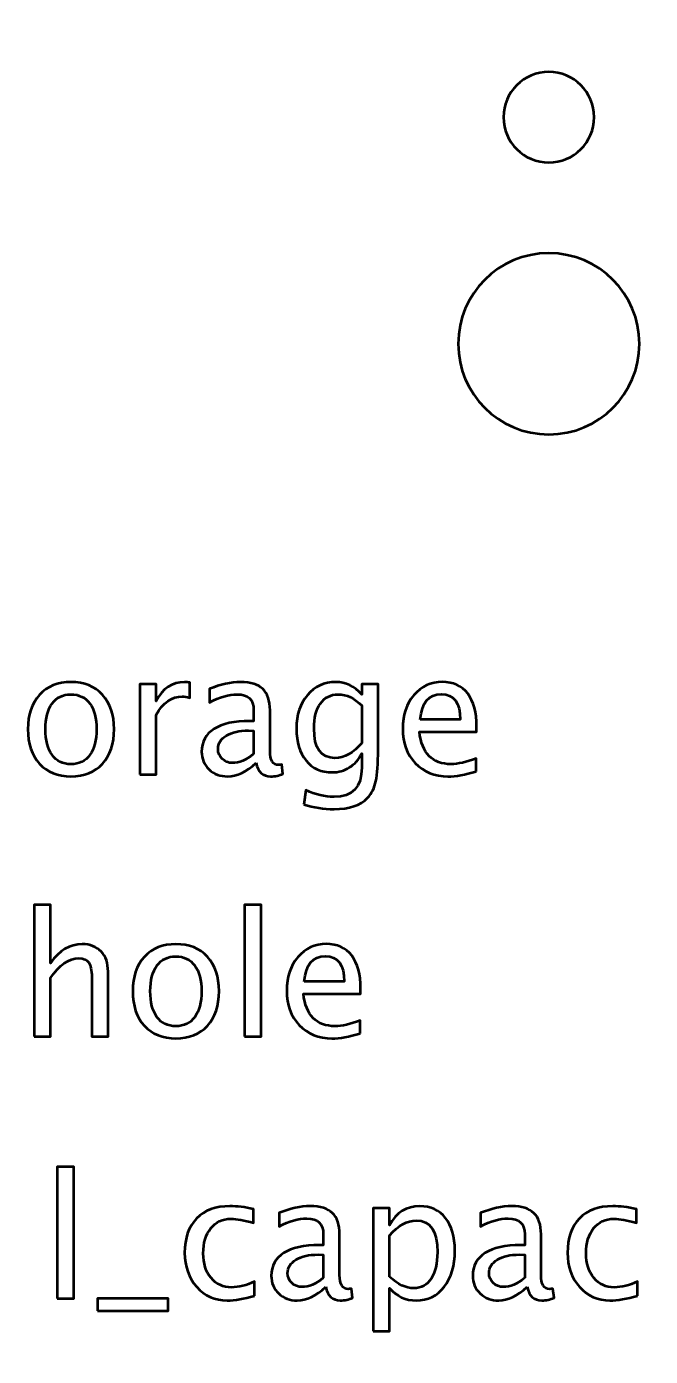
# Model space of a CAD drawing. Header units: centimetres. Extents: x -23 to 23, y -25.2 to 25.2.
# Drawn here: x 3.521 to 5.586, y -21.352 to -16.95 of the extents above; entities that cross this region are included whole.
import ezdxf

# ---------------------------------------------------------------- set-up
doc = ezdxf.new("R2010")
doc.units = ezdxf.units.CM
doc.header["$MEASUREMENT"] = 0
doc.layers.add('Layer 1', color=7, linetype='Continuous')

msp = doc.modelspace()

# ---------------------------------------------------------------- linework, layer by layer
at = {"layer": 'Layer 1', "lineweight": 53}
for points, knots in [([(-23, -24.75), (-23, -24.75), (-23, 24.75), (-23, 24.75), (-23, 24.75), (-23, 25.02614), (-22.77614, 25.25), (-22.5, 25.25), (-22.5, 25.25), (-22.5, 25.25), (22.5, 25.25), (22.5, 25.25), (22.5, 25.25), (22.77614, 25.25), (23, 25.02614), (23, 24.75), (23, 24.75), (23, 24.75), (23, -24.75), (23, -24.75), (23, -24.75), (23, -25.02614), (22.77614, -25.25), (22.5, -25.25), (22.5, -25.25), (22.5, -25.25), (-22.5, -25.25), (-22.5, -25.25), (-22.5, -25.25), (-22.77614, -25.25), (-23, -25.02614), (-23, -24.75)], [0, 0, 0, 0, 0.1111111, 0.1111111, 0.1111111, 0.1111111, 0.2222222, 0.2222222, 0.2222222, 0.2222222, 0.3333333, 0.3333333, 0.3333333, 0.3333333, 0.4444444, 0.4444444, 0.4444444, 0.4444444, 0.5555556, 0.5555556, 0.5555556, 0.5555556, 0.6666667, 0.6666667, 0.6666667, 0.6666667, 0.7777778, 0.7777778, 0.7777778, 0.7777778, 1, 1, 1, 1]), ([(5.4, -17.25), (5.4, -17.33284), (5.33284, -17.4), (5.25, -17.4), (5.25, -17.4), (5.16716, -17.4), (5.1, -17.33284), (5.1, -17.25), (5.1, -17.25), (5.1, -17.16716), (5.16716, -17.1), (5.25, -17.1), (5.25, -17.1), (5.33284, -17.1), (5.4, -17.16716), (5.4, -17.25)], [0, 0, 0, 0, 0.2, 0.2, 0.2, 0.2, 0.4, 0.4, 0.4, 0.4, 0.6, 0.6, 0.6, 0.6, 1, 1, 1, 1]), ([(5.55, -18), (5.55, -18.16569), (5.41569, -18.3), (5.25, -18.3), (5.25, -18.3), (5.08431, -18.3), (4.95, -18.16569), (4.95, -18), (4.95, -18), (4.95, -17.83431), (5.08431, -17.7), (5.25, -17.7), (5.25, -17.7), (5.41569, -17.7), (5.55, -17.83431), (5.55, -18)], [0, 0, 0, 0, 0.2, 0.2, 0.2, 0.2, 0.4, 0.4, 0.4, 0.4, 0.6, 0.6, 0.6, 0.6, 1, 1, 1, 1])]:
    msp.add_open_spline(points, degree=3, knots=knots, dxfattribs=at)
at = {"layer": 'Layer 1', "color": 4, "lineweight": 53}
msp.add_open_spline([(-22.45, -24.2), (-22.45, -24.2), (-22.45, 24.2), (-22.45, 24.2), (-22.45, 24.2), (-22.45, 24.47614), (-22.22614, 24.7), (-21.95, 24.7), (-21.95, 24.7), (-21.95, 24.7), (21.95, 24.7), (21.95, 24.7), (21.95, 24.7), (22.22614, 24.7), (22.45, 24.47614), (22.45, 24.2), (22.45, 24.2), (22.45, 24.2), (22.45, -24.2), (22.45, -24.2), (22.45, -24.2), (22.45, -24.47614), (22.22614, -24.7), (21.95, -24.7), (21.95, -24.7), (21.95, -24.7), (-21.95, -24.7), (-21.95, -24.7), (-21.95, -24.7), (-22.22614, -24.7), (-22.45, -24.47614), (-22.45, -24.2)], degree=3, knots=[0, 0, 0, 0, 0.1111111, 0.1111111, 0.1111111, 0.1111111, 0.2222222, 0.2222222, 0.2222222, 0.2222222, 0.3333333, 0.3333333, 0.3333333, 0.3333333, 0.4444444, 0.4444444, 0.4444444, 0.4444444, 0.5555556, 0.5555556, 0.5555556, 0.5555556, 0.6666667, 0.6666667, 0.6666667, 0.6666667, 0.7777778, 0.7777778, 0.7777778, 0.7777778, 1, 1, 1, 1], dxfattribs=at)
at = {"layer": 'Layer 1', "color": 5, "lineweight": 53}
for points, knots in [([(3.66786, -19.43209), (3.62393, -19.43209), (3.58912, -19.41808), (3.56354, -19.39004), (3.56354, -19.39004), (3.53785, -19.36201), (3.52506, -19.32391), (3.52506, -19.27584), (3.52506, -19.27584), (3.52506, -19.22786), (3.53785, -19.18985), (3.56354, -19.16191), (3.56354, -19.16191), (3.58912, -19.13397), (3.62393, -19.11996), (3.66786, -19.11996), (3.66786, -19.11996), (3.7118, -19.11996), (3.7466, -19.13397), (3.77219, -19.16191), (3.77219, -19.16191), (3.79787, -19.18985), (3.81067, -19.22786), (3.81067, -19.27584), (3.81067, -19.27584), (3.81067, -19.32391), (3.79787, -19.36201), (3.77219, -19.39004), (3.77219, -19.39004), (3.7466, -19.41808), (3.7118, -19.43209), (3.66786, -19.43209)], [0, 0, 0, 0, 0.1111111, 0.1111111, 0.1111111, 0.1111111, 0.2222222, 0.2222222, 0.2222222, 0.2222222, 0.3333333, 0.3333333, 0.3333333, 0.3333333, 0.4444444, 0.4444444, 0.4444444, 0.4444444, 0.5555556, 0.5555556, 0.5555556, 0.5555556, 0.6666667, 0.6666667, 0.6666667, 0.6666667, 0.7777778, 0.7777778, 0.7777778, 0.7777778, 1, 1, 1, 1]), ([(3.89552, -19.42532), (3.89552, -19.42532), (3.89552, -19.12617), (3.89552, -19.12617), (3.89552, -19.12617), (3.89552, -19.12617), (3.9497, -19.12617), (3.9497, -19.12617), (3.9497, -19.12617), (3.9497, -19.12617), (3.9497, -19.1827), (3.9497, -19.1827), (3.9497, -19.1827), (3.97125, -19.14084), (4.00248, -19.11996), (4.04349, -19.11996), (4.04349, -19.11996), (4.04904, -19.11996), (4.05488, -19.12043), (4.0609, -19.12137), (4.0609, -19.12137), (4.0609, -19.12137), (4.0609, -19.17207), (4.0609, -19.17207), (4.0609, -19.17207), (4.05149, -19.16897), (4.04321, -19.16737), (4.03606, -19.16737), (4.03606, -19.16737), (4.00163, -19.16737), (3.97284, -19.18769), (3.9497, -19.22842), (3.9497, -19.22842), (3.9497, -19.22842), (3.9497, -19.42532), (3.9497, -19.42532), (3.9497, -19.42532), (3.9497, -19.42532), (3.89552, -19.42532), (3.89552, -19.42532)], [0, 0, 0, 0, 0.0909091, 0.0909091, 0.0909091, 0.0909091, 0.1818182, 0.1818182, 0.1818182, 0.1818182, 0.2727273, 0.2727273, 0.2727273, 0.2727273, 0.3636364, 0.3636364, 0.3636364, 0.3636364, 0.4545455, 0.4545455, 0.4545455, 0.4545455, 0.5454545, 0.5454545, 0.5454545, 0.5454545, 0.6363636, 0.6363636, 0.6363636, 0.6363636, 0.7272727, 0.7272727, 0.7272727, 0.7272727, 0.8181818, 0.8181818, 0.8181818, 0.8181818, 1, 1, 1, 1]), ([(4.28065, -19.38722), (4.2481, -19.41714), (4.21678, -19.43209), (4.18667, -19.43209), (4.18667, -19.43209), (4.16193, -19.43209), (4.14133, -19.42438), (4.12506, -19.40886), (4.12506, -19.40886), (4.10869, -19.39334), (4.1005, -19.37377), (4.1005, -19.35016), (4.1005, -19.35016), (4.1005, -19.31751), (4.11424, -19.29239), (4.14171, -19.2749), (4.14171, -19.2749), (4.16918, -19.2574), (4.20859, -19.24865), (4.25996, -19.24865), (4.25996, -19.24865), (4.25996, -19.24865), (4.27266, -19.24865), (4.27266, -19.24865), (4.27266, -19.24865), (4.27266, -19.24865), (4.27266, -19.21262), (4.27266, -19.21262), (4.27266, -19.21262), (4.27266, -19.17791), (4.25459, -19.1606), (4.21838, -19.1606), (4.21838, -19.1606), (4.19034, -19.1606), (4.15967, -19.16944), (4.12647, -19.18713), (4.12647, -19.18713), (4.12647, -19.18713), (4.12647, -19.14254), (4.12647, -19.14254), (4.12647, -19.14254), (4.16297, -19.12748), (4.1974, -19.11996), (4.22966, -19.11996), (4.22966, -19.11996), (4.26287, -19.11996), (4.28743, -19.12748), (4.30314, -19.14263), (4.30314, -19.14263), (4.31894, -19.15778), (4.32684, -19.18111), (4.32684, -19.21262), (4.32684, -19.21262), (4.32684, -19.21262), (4.32684, -19.3478), (4.32684, -19.3478), (4.32684, -19.3478), (4.32684, -19.37875), (4.33634, -19.39428), (4.35544, -19.39428), (4.35544, -19.39428), (4.35779, -19.39428), (4.36127, -19.3939), (4.36588, -19.39315), (4.36588, -19.39315), (4.36588, -19.39315), (4.36974, -19.42325), (4.36974, -19.42325), (4.36974, -19.42325), (4.35742, -19.42918), (4.34387, -19.43209), (4.32901, -19.43209), (4.32901, -19.43209), (4.3037, -19.43209), (4.28761, -19.41714), (4.28065, -19.38722)], [0, 0, 0, 0, 0.05, 0.05, 0.05, 0.05, 0.1, 0.1, 0.1, 0.1, 0.15, 0.15, 0.15, 0.15, 0.2, 0.2, 0.2, 0.2, 0.25, 0.25, 0.25, 0.25, 0.3, 0.3, 0.3, 0.3, 0.35, 0.35, 0.35, 0.35, 0.4, 0.4, 0.4, 0.4, 0.45, 0.45, 0.45, 0.45, 0.5, 0.5, 0.5, 0.5, 0.55, 0.55, 0.55, 0.55, 0.6, 0.6, 0.6, 0.6, 0.65, 0.65, 0.65, 0.65, 0.7, 0.7, 0.7, 0.7, 0.75, 0.75, 0.75, 0.75, 0.8, 0.8, 0.8, 0.8, 0.85, 0.85, 0.85, 0.85, 0.9, 0.9, 0.9, 0.9, 1, 1, 1, 1]), ([(4.43926, -19.52466), (4.43926, -19.52466), (4.44565, -19.47781), (4.44565, -19.47781), (4.44565, -19.47781), (4.47707, -19.49249), (4.50821, -19.49983), (4.53897, -19.49983), (4.53897, -19.49983), (4.60003, -19.49983), (4.6306, -19.46746), (4.6306, -19.40284), (4.6306, -19.40284), (4.6306, -19.40284), (4.6306, -19.3558), (4.6306, -19.3558), (4.6306, -19.3558), (4.62119, -19.37565), (4.60783, -19.39098), (4.59043, -19.40199), (4.59043, -19.40199), (4.57303, -19.413), (4.55365, -19.41855), (4.53229, -19.41855), (4.53229, -19.41855), (4.49608, -19.41855), (4.46738, -19.40556), (4.44622, -19.3796), (4.44622, -19.3796), (4.42505, -19.35364), (4.41442, -19.31845), (4.41442, -19.27405), (4.41442, -19.27405), (4.41442, -19.22861), (4.42646, -19.19155), (4.45054, -19.16286), (4.45054, -19.16286), (4.47472, -19.13426), (4.50586, -19.11996), (4.54415, -19.11996), (4.54415, -19.11996), (4.57764, -19.11996), (4.60652, -19.1335), (4.6306, -19.16069), (4.6306, -19.16069), (4.6306, -19.16069), (4.6306, -19.12617), (4.6306, -19.12617), (4.6306, -19.12617), (4.6306, -19.12617), (4.68479, -19.12617), (4.68479, -19.12617), (4.68479, -19.12617), (4.68479, -19.12617), (4.68479, -19.34366), (4.68479, -19.34366), (4.68479, -19.34366), (4.68479, -19.39042), (4.68234, -19.42504), (4.67745, -19.44752), (4.67745, -19.44752), (4.67265, -19.47), (4.66343, -19.48844), (4.65007, -19.50274), (4.65007, -19.50274), (4.62637, -19.52786), (4.5893, -19.54047), (4.53897, -19.54047), (4.53897, -19.54047), (4.50445, -19.54047), (4.47124, -19.5352), (4.43926, -19.52466)], [0, 0, 0, 0, 0.0526316, 0.0526316, 0.0526316, 0.0526316, 0.1052632, 0.1052632, 0.1052632, 0.1052632, 0.1578947, 0.1578947, 0.1578947, 0.1578947, 0.2105263, 0.2105263, 0.2105263, 0.2105263, 0.2631579, 0.2631579, 0.2631579, 0.2631579, 0.3157895, 0.3157895, 0.3157895, 0.3157895, 0.3684211, 0.3684211, 0.3684211, 0.3684211, 0.4210526, 0.4210526, 0.4210526, 0.4210526, 0.4736842, 0.4736842, 0.4736842, 0.4736842, 0.5263158, 0.5263158, 0.5263158, 0.5263158, 0.5789474, 0.5789474, 0.5789474, 0.5789474, 0.6315789, 0.6315789, 0.6315789, 0.6315789, 0.6842105, 0.6842105, 0.6842105, 0.6842105, 0.7368421, 0.7368421, 0.7368421, 0.7368421, 0.7894737, 0.7894737, 0.7894737, 0.7894737, 0.8421053, 0.8421053, 0.8421053, 0.8421053, 0.8947368, 0.8947368, 0.8947368, 0.8947368, 1, 1, 1, 1]), ([(5.00962, -19.41572), (4.97322, -19.42664), (4.94208, -19.43209), (4.91611, -19.43209), (4.91611, -19.43209), (4.87181, -19.43209), (4.83578, -19.41742), (4.80802, -19.38816), (4.80802, -19.38816), (4.78027, -19.3589), (4.76635, -19.32099), (4.76635, -19.27433), (4.76635, -19.27433), (4.76635, -19.22908), (4.77858, -19.19192), (4.80313, -19.16286), (4.80313, -19.16286), (4.82769, -19.13388), (4.85911, -19.11939), (4.89739, -19.11939), (4.89739, -19.11939), (4.93361, -19.11939), (4.96165, -19.13228), (4.9814, -19.15806), (4.9814, -19.15806), (5.00116, -19.18383), (5.01103, -19.22033), (5.01103, -19.26765), (5.01103, -19.26765), (5.01103, -19.26765), (5.01075, -19.28421), (5.01075, -19.28421), (5.01075, -19.28421), (5.01075, -19.28421), (4.82166, -19.28421), (4.82166, -19.28421), (4.82166, -19.28421), (4.82957, -19.35571), (4.86447, -19.39145), (4.92627, -19.39145), (4.92627, -19.39145), (4.94895, -19.39145), (4.9767, -19.38506), (5.00962, -19.37226), (5.00962, -19.37226), (5.00962, -19.37226), (5.00962, -19.41572), (5.00962, -19.41572)], [0, 0, 0, 0, 0.0769231, 0.0769231, 0.0769231, 0.0769231, 0.1538462, 0.1538462, 0.1538462, 0.1538462, 0.2307692, 0.2307692, 0.2307692, 0.2307692, 0.3076923, 0.3076923, 0.3076923, 0.3076923, 0.3846154, 0.3846154, 0.3846154, 0.3846154, 0.4615385, 0.4615385, 0.4615385, 0.4615385, 0.5384615, 0.5384615, 0.5384615, 0.5384615, 0.6153846, 0.6153846, 0.6153846, 0.6153846, 0.6923077, 0.6923077, 0.6923077, 0.6923077, 0.7692308, 0.7692308, 0.7692308, 0.7692308, 0.8461538, 0.8461538, 0.8461538, 0.8461538, 1, 1, 1, 1]), ([(3.66777, -19.39145), (3.69458, -19.39145), (3.71546, -19.38139), (3.73033, -19.36116), (3.73033, -19.36116), (3.7451, -19.34103), (3.75253, -19.31253), (3.75253, -19.27584), (3.75253, -19.27584), (3.75253, -19.23924), (3.7451, -19.21083), (3.73033, -19.1907), (3.73033, -19.1907), (3.71546, -19.17066), (3.69458, -19.1606), (3.66777, -19.1606), (3.66777, -19.1606), (3.64086, -19.1606), (3.61998, -19.17066), (3.6053, -19.1907), (3.6053, -19.1907), (3.59053, -19.21083), (3.5832, -19.23924), (3.5832, -19.27584), (3.5832, -19.27584), (3.5832, -19.31253), (3.59053, -19.34103), (3.6053, -19.36116), (3.6053, -19.36116), (3.61998, -19.38139), (3.64086, -19.39145), (3.66777, -19.39145)], [0, 0, 0, 0, 0.1111111, 0.1111111, 0.1111111, 0.1111111, 0.2222222, 0.2222222, 0.2222222, 0.2222222, 0.3333333, 0.3333333, 0.3333333, 0.3333333, 0.4444444, 0.4444444, 0.4444444, 0.4444444, 0.5555556, 0.5555556, 0.5555556, 0.5555556, 0.6666667, 0.6666667, 0.6666667, 0.6666667, 0.7777778, 0.7777778, 0.7777778, 0.7777778, 1, 1, 1, 1]), ([(4.6306, -19.32184), (4.6306, -19.32184), (4.6306, -19.19776), (4.6306, -19.19776), (4.6306, -19.19776), (4.60671, -19.17302), (4.58065, -19.1606), (4.55252, -19.1606), (4.55252, -19.1606), (4.5275, -19.1606), (4.50793, -19.17057), (4.49382, -19.19061), (4.49382, -19.19061), (4.47961, -19.21055), (4.47256, -19.2383), (4.47256, -19.27367), (4.47256, -19.27367), (4.47256, -19.33868), (4.49561, -19.37113), (4.5418, -19.37113), (4.5418, -19.37113), (4.57322, -19.37113), (4.60285, -19.35467), (4.6306, -19.32184)], [0, 0, 0, 0, 0.1428571, 0.1428571, 0.1428571, 0.1428571, 0.2857143, 0.2857143, 0.2857143, 0.2857143, 0.4285714, 0.4285714, 0.4285714, 0.4285714, 0.5714286, 0.5714286, 0.5714286, 0.5714286, 0.7142857, 0.7142857, 0.7142857, 0.7142857, 1, 1, 1, 1]), ([(4.82449, -19.24357), (4.82449, -19.24357), (4.95657, -19.24357), (4.95657, -19.24357), (4.95657, -19.24357), (4.95657, -19.18788), (4.93578, -19.16003), (4.89429, -19.16003), (4.89429, -19.16003), (4.85252, -19.16003), (4.82928, -19.18788), (4.82449, -19.24357)], [0, 0, 0, 0, 0.25, 0.25, 0.25, 0.25, 0.5, 0.5, 0.5, 0.5, 1, 1, 1, 1]), ([(4.27266, -19.35768), (4.27266, -19.35768), (4.27266, -19.28082), (4.27266, -19.28082), (4.27266, -19.28082), (4.27266, -19.28082), (4.25525, -19.28026), (4.25525, -19.28026), (4.25525, -19.28026), (4.22515, -19.28026), (4.20088, -19.28581), (4.18235, -19.29691), (4.18235, -19.29691), (4.16391, -19.3081), (4.15469, -19.32287), (4.15469, -19.34131), (4.15469, -19.34131), (4.15469, -19.3542), (4.1593, -19.36511), (4.16842, -19.37405), (4.16842, -19.37405), (4.17764, -19.38299), (4.18884, -19.3875), (4.2021, -19.3875), (4.2021, -19.3875), (4.22468, -19.3875), (4.2482, -19.37753), (4.27266, -19.35768)], [0, 0, 0, 0, 0.125, 0.125, 0.125, 0.125, 0.25, 0.25, 0.25, 0.25, 0.375, 0.375, 0.375, 0.375, 0.5, 0.5, 0.5, 0.5, 0.625, 0.625, 0.625, 0.625, 0.75, 0.75, 0.75, 0.75, 1, 1, 1, 1]), ([(3.54576, -20.29267), (3.54576, -20.29267), (3.54576, -19.85749), (3.54576, -19.85749), (3.54576, -19.85749), (3.54576, -19.85749), (3.59994, -19.85749), (3.59994, -19.85749), (3.59994, -19.85749), (3.59994, -19.85749), (3.59994, -20.05005), (3.59994, -20.05005), (3.59994, -20.05005), (3.62863, -20.00819), (3.66382, -19.98731), (3.7054, -19.98731), (3.7054, -19.98731), (3.73155, -19.98731), (3.75234, -19.99549), (3.76768, -20.01196), (3.76768, -20.01196), (3.78301, -20.02832), (3.79072, -20.05043), (3.79072, -20.07809), (3.79072, -20.07809), (3.79072, -20.07809), (3.79072, -20.29267), (3.79072, -20.29267), (3.79072, -20.29267), (3.79072, -20.29267), (3.73654, -20.29267), (3.73654, -20.29267), (3.73654, -20.29267), (3.73654, -20.29267), (3.73654, -20.09577), (3.73654, -20.09577), (3.73654, -20.09577), (3.73654, -20.07357), (3.73324, -20.05777), (3.72675, -20.04836), (3.72675, -20.04836), (3.72017, -20.03886), (3.70935, -20.03416), (3.6942, -20.03416), (3.6942, -20.03416), (3.6609, -20.03416), (3.62948, -20.05589), (3.59994, -20.09935), (3.59994, -20.09935), (3.59994, -20.09935), (3.59994, -20.29267), (3.59994, -20.29267), (3.59994, -20.29267), (3.59994, -20.29267), (3.54576, -20.29267), (3.54576, -20.29267)], [0, 0, 0, 0, 0.0666667, 0.0666667, 0.0666667, 0.0666667, 0.1333333, 0.1333333, 0.1333333, 0.1333333, 0.2, 0.2, 0.2, 0.2, 0.2666667, 0.2666667, 0.2666667, 0.2666667, 0.3333333, 0.3333333, 0.3333333, 0.3333333, 0.4, 0.4, 0.4, 0.4, 0.4666667, 0.4666667, 0.4666667, 0.4666667, 0.5333333, 0.5333333, 0.5333333, 0.5333333, 0.6, 0.6, 0.6, 0.6, 0.6666667, 0.6666667, 0.6666667, 0.6666667, 0.7333333, 0.7333333, 0.7333333, 0.7333333, 0.8, 0.8, 0.8, 0.8, 0.8666667, 0.8666667, 0.8666667, 0.8666667, 1, 1, 1, 1]), ([(4.24284, -20.29267), (4.24284, -20.29267), (4.24284, -19.85749), (4.24284, -19.85749), (4.24284, -19.85749), (4.24284, -19.85749), (4.29702, -19.85749), (4.29702, -19.85749), (4.29702, -19.85749), (4.29702, -19.85749), (4.29702, -20.29267), (4.29702, -20.29267), (4.29702, -20.29267), (4.29702, -20.29267), (4.24284, -20.29267), (4.24284, -20.29267)], [0, 0, 0, 0, 0.2, 0.2, 0.2, 0.2, 0.4, 0.4, 0.4, 0.4, 0.6, 0.6, 0.6, 0.6, 1, 1, 1, 1]), ([(4.01518, -20.29944), (3.97125, -20.29944), (3.93644, -20.28543), (3.91086, -20.25739), (3.91086, -20.25739), (3.88517, -20.22936), (3.87238, -20.19126), (3.87238, -20.14319), (3.87238, -20.14319), (3.87238, -20.09521), (3.88517, -20.0572), (3.91086, -20.02926), (3.91086, -20.02926), (3.93644, -20.00132), (3.97125, -19.98731), (4.01518, -19.98731), (4.01518, -19.98731), (4.05912, -19.98731), (4.09392, -20.00132), (4.11951, -20.02926), (4.11951, -20.02926), (4.14519, -20.0572), (4.15799, -20.09521), (4.15799, -20.14319), (4.15799, -20.14319), (4.15799, -20.19126), (4.14519, -20.22936), (4.11951, -20.25739), (4.11951, -20.25739), (4.09392, -20.28543), (4.05912, -20.29944), (4.01518, -20.29944)], [0, 0, 0, 0, 0.1111111, 0.1111111, 0.1111111, 0.1111111, 0.2222222, 0.2222222, 0.2222222, 0.2222222, 0.3333333, 0.3333333, 0.3333333, 0.3333333, 0.4444444, 0.4444444, 0.4444444, 0.4444444, 0.5555556, 0.5555556, 0.5555556, 0.5555556, 0.6666667, 0.6666667, 0.6666667, 0.6666667, 0.7777778, 0.7777778, 0.7777778, 0.7777778, 1, 1, 1, 1]), ([(4.01509, -20.2588), (4.0419, -20.2588), (4.06278, -20.24874), (4.07765, -20.22851), (4.07765, -20.22851), (4.09242, -20.20838), (4.09985, -20.17988), (4.09985, -20.14319), (4.09985, -20.14319), (4.09985, -20.10659), (4.09242, -20.07818), (4.07765, -20.05805), (4.07765, -20.05805), (4.06278, -20.03801), (4.0419, -20.02795), (4.01509, -20.02795), (4.01509, -20.02795), (3.98818, -20.02795), (3.9673, -20.03801), (3.95262, -20.05805), (3.95262, -20.05805), (3.93785, -20.07818), (3.93052, -20.10659), (3.93052, -20.14319), (3.93052, -20.14319), (3.93052, -20.17988), (3.93785, -20.20838), (3.95262, -20.22851), (3.95262, -20.22851), (3.9673, -20.24874), (3.98818, -20.2588), (4.01509, -20.2588)], [0, 0, 0, 0, 0.1111111, 0.1111111, 0.1111111, 0.1111111, 0.2222222, 0.2222222, 0.2222222, 0.2222222, 0.3333333, 0.3333333, 0.3333333, 0.3333333, 0.4444444, 0.4444444, 0.4444444, 0.4444444, 0.5555556, 0.5555556, 0.5555556, 0.5555556, 0.6666667, 0.6666667, 0.6666667, 0.6666667, 0.7777778, 0.7777778, 0.7777778, 0.7777778, 1, 1, 1, 1]), ([(4.62552, -20.28307), (4.58912, -20.29399), (4.55798, -20.29944), (4.53201, -20.29944), (4.53201, -20.29944), (4.48771, -20.29944), (4.45168, -20.28477), (4.42392, -20.25551), (4.42392, -20.25551), (4.39617, -20.22625), (4.38225, -20.18834), (4.38225, -20.14168), (4.38225, -20.14168), (4.38225, -20.09643), (4.39448, -20.05927), (4.41903, -20.03021), (4.41903, -20.03021), (4.44359, -20.00123), (4.47501, -19.98674), (4.51329, -19.98674), (4.51329, -19.98674), (4.54951, -19.98674), (4.57755, -19.99963), (4.5973, -20.02541), (4.5973, -20.02541), (4.61706, -20.05118), (4.62693, -20.08768), (4.62693, -20.135), (4.62693, -20.135), (4.62693, -20.135), (4.62665, -20.15156), (4.62665, -20.15156), (4.62665, -20.15156), (4.62665, -20.15156), (4.43756, -20.15156), (4.43756, -20.15156), (4.43756, -20.15156), (4.44547, -20.22306), (4.48037, -20.2588), (4.54217, -20.2588), (4.54217, -20.2588), (4.56485, -20.2588), (4.5926, -20.25241), (4.62552, -20.23961), (4.62552, -20.23961), (4.62552, -20.23961), (4.62552, -20.28307), (4.62552, -20.28307)], [0, 0, 0, 0, 0.0769231, 0.0769231, 0.0769231, 0.0769231, 0.1538462, 0.1538462, 0.1538462, 0.1538462, 0.2307692, 0.2307692, 0.2307692, 0.2307692, 0.3076923, 0.3076923, 0.3076923, 0.3076923, 0.3846154, 0.3846154, 0.3846154, 0.3846154, 0.4615385, 0.4615385, 0.4615385, 0.4615385, 0.5384615, 0.5384615, 0.5384615, 0.5384615, 0.6153846, 0.6153846, 0.6153846, 0.6153846, 0.6923077, 0.6923077, 0.6923077, 0.6923077, 0.7692308, 0.7692308, 0.7692308, 0.7692308, 0.8461538, 0.8461538, 0.8461538, 0.8461538, 1, 1, 1, 1]), ([(4.44039, -20.11092), (4.44039, -20.11092), (4.57247, -20.11092), (4.57247, -20.11092), (4.57247, -20.11092), (4.57247, -20.05523), (4.55168, -20.02738), (4.51019, -20.02738), (4.51019, -20.02738), (4.46842, -20.02738), (4.44518, -20.05523), (4.44039, -20.11092)], [0, 0, 0, 0, 0.25, 0.25, 0.25, 0.25, 0.5, 0.5, 0.5, 0.5, 1, 1, 1, 1]), ([(3.62261, -21.16002), (3.62261, -21.16002), (3.62261, -20.72484), (3.62261, -20.72484), (3.62261, -20.72484), (3.62261, -20.72484), (3.67679, -20.72484), (3.67679, -20.72484), (3.67679, -20.72484), (3.67679, -20.72484), (3.67679, -21.16002), (3.67679, -21.16002), (3.67679, -21.16002), (3.67679, -21.16002), (3.62261, -21.16002), (3.62261, -21.16002)], [0, 0, 0, 0, 0.2, 0.2, 0.2, 0.2, 0.4, 0.4, 0.4, 0.4, 0.6, 0.6, 0.6, 0.6, 1, 1, 1, 1]), ([(4.27566, -21.15099), (4.24057, -21.16153), (4.21028, -21.16679), (4.18479, -21.16679), (4.18479, -21.16679), (4.14433, -21.16679), (4.11084, -21.15184), (4.08422, -21.12201), (4.08422, -21.12201), (4.0576, -21.0921), (4.04424, -21.05438), (4.04424, -21.00894), (4.04424, -21.00894), (4.04424, -20.9604), (4.05741, -20.92248), (4.08375, -20.89539), (4.08375, -20.89539), (4.11009, -20.8682), (4.14687, -20.85466), (4.1941, -20.85466), (4.1941, -20.85466), (4.21733, -20.85466), (4.24349, -20.85786), (4.27227, -20.86425), (4.27227, -20.86425), (4.27227, -20.86425), (4.27227, -20.90997), (4.27227, -20.90997), (4.27227, -20.90997), (4.2417, -20.90094), (4.21677, -20.89643), (4.19758, -20.89643), (4.19758, -20.89643), (4.16973, -20.89643), (4.14744, -20.90687), (4.13079, -20.92766), (4.13079, -20.92766), (4.11414, -20.94845), (4.10576, -20.9762), (4.10576, -21.01082), (4.10576, -21.01082), (4.10576, -21.0444), (4.11442, -21.0715), (4.13163, -21.09229), (4.13163, -21.09229), (4.14885, -21.11298), (4.17133, -21.12333), (4.19927, -21.12333), (4.19927, -21.12333), (4.22401, -21.12333), (4.24941, -21.11693), (4.27566, -21.10414), (4.27566, -21.10414), (4.27566, -21.10414), (4.27566, -21.15099), (4.27566, -21.15099)], [0, 0, 0, 0, 0.0666667, 0.0666667, 0.0666667, 0.0666667, 0.1333333, 0.1333333, 0.1333333, 0.1333333, 0.2, 0.2, 0.2, 0.2, 0.2666667, 0.2666667, 0.2666667, 0.2666667, 0.3333333, 0.3333333, 0.3333333, 0.3333333, 0.4, 0.4, 0.4, 0.4, 0.4666667, 0.4666667, 0.4666667, 0.4666667, 0.5333333, 0.5333333, 0.5333333, 0.5333333, 0.6, 0.6, 0.6, 0.6, 0.6666667, 0.6666667, 0.6666667, 0.6666667, 0.7333333, 0.7333333, 0.7333333, 0.7333333, 0.8, 0.8, 0.8, 0.8, 0.8666667, 0.8666667, 0.8666667, 0.8666667, 1, 1, 1, 1]), ([(4.51122, -21.12192), (4.47867, -21.15184), (4.44735, -21.16679), (4.41724, -21.16679), (4.41724, -21.16679), (4.3925, -21.16679), (4.3719, -21.15908), (4.35563, -21.14356), (4.35563, -21.14356), (4.33926, -21.12804), (4.33107, -21.10847), (4.33107, -21.08486), (4.33107, -21.08486), (4.33107, -21.05221), (4.34481, -21.02709), (4.37228, -21.0096), (4.37228, -21.0096), (4.39975, -20.9921), (4.43916, -20.98335), (4.49053, -20.98335), (4.49053, -20.98335), (4.49053, -20.98335), (4.50323, -20.98335), (4.50323, -20.98335), (4.50323, -20.98335), (4.50323, -20.98335), (4.50323, -20.94732), (4.50323, -20.94732), (4.50323, -20.94732), (4.50323, -20.91261), (4.48516, -20.8953), (4.44895, -20.8953), (4.44895, -20.8953), (4.42091, -20.8953), (4.39024, -20.90414), (4.35704, -20.92183), (4.35704, -20.92183), (4.35704, -20.92183), (4.35704, -20.87724), (4.35704, -20.87724), (4.35704, -20.87724), (4.39354, -20.86218), (4.42797, -20.85466), (4.46023, -20.85466), (4.46023, -20.85466), (4.49344, -20.85466), (4.518, -20.86218), (4.53371, -20.87733), (4.53371, -20.87733), (4.54951, -20.89248), (4.55741, -20.91581), (4.55741, -20.94732), (4.55741, -20.94732), (4.55741, -20.94732), (4.55741, -21.0825), (4.55741, -21.0825), (4.55741, -21.0825), (4.55741, -21.11345), (4.56691, -21.12898), (4.58601, -21.12898), (4.58601, -21.12898), (4.58836, -21.12898), (4.59184, -21.1286), (4.59645, -21.12785), (4.59645, -21.12785), (4.59645, -21.12785), (4.60031, -21.15795), (4.60031, -21.15795), (4.60031, -21.15795), (4.58799, -21.16388), (4.57444, -21.16679), (4.55958, -21.16679), (4.55958, -21.16679), (4.53427, -21.16679), (4.51818, -21.15184), (4.51122, -21.12192)], [0, 0, 0, 0, 0.05, 0.05, 0.05, 0.05, 0.1, 0.1, 0.1, 0.1, 0.15, 0.15, 0.15, 0.15, 0.2, 0.2, 0.2, 0.2, 0.25, 0.25, 0.25, 0.25, 0.3, 0.3, 0.3, 0.3, 0.35, 0.35, 0.35, 0.35, 0.4, 0.4, 0.4, 0.4, 0.45, 0.45, 0.45, 0.45, 0.5, 0.5, 0.5, 0.5, 0.55, 0.55, 0.55, 0.55, 0.6, 0.6, 0.6, 0.6, 0.65, 0.65, 0.65, 0.65, 0.7, 0.7, 0.7, 0.7, 0.75, 0.75, 0.75, 0.75, 0.8, 0.8, 0.8, 0.8, 0.85, 0.85, 0.85, 0.85, 0.9, 0.9, 0.9, 0.9, 1, 1, 1, 1]), ([(4.6687, -21.26896), (4.6687, -21.26896), (4.6687, -20.86087), (4.6687, -20.86087), (4.6687, -20.86087), (4.6687, -20.86087), (4.72288, -20.86087), (4.72288, -20.86087), (4.72288, -20.86087), (4.72288, -20.86087), (4.72288, -20.9174), (4.72288, -20.9174), (4.72288, -20.9174), (4.74508, -20.87554), (4.77848, -20.85466), (4.82298, -20.85466), (4.82298, -20.85466), (4.85901, -20.85466), (4.88732, -20.86773), (4.90802, -20.89398), (4.90802, -20.89398), (4.92871, -20.92023), (4.93906, -20.95607), (4.93906, -21.00151), (4.93906, -21.00151), (4.93906, -21.05099), (4.9273, -21.09097), (4.90388, -21.12126), (4.90388, -21.12126), (4.88046, -21.15165), (4.8496, -21.16679), (4.81141, -21.16679), (4.81141, -21.16679), (4.77594, -21.16679), (4.7464, -21.15325), (4.72288, -21.12606), (4.72288, -21.12606), (4.72288, -21.12606), (4.72288, -21.26896), (4.72288, -21.26896), (4.72288, -21.26896), (4.72288, -21.26896), (4.6687, -21.26896), (4.6687, -21.26896)], [0, 0, 0, 0, 0.0833333, 0.0833333, 0.0833333, 0.0833333, 0.1666667, 0.1666667, 0.1666667, 0.1666667, 0.25, 0.25, 0.25, 0.25, 0.3333333, 0.3333333, 0.3333333, 0.3333333, 0.4166667, 0.4166667, 0.4166667, 0.4166667, 0.5, 0.5, 0.5, 0.5, 0.5833333, 0.5833333, 0.5833333, 0.5833333, 0.6666667, 0.6666667, 0.6666667, 0.6666667, 0.75, 0.75, 0.75, 0.75, 0.8333333, 0.8333333, 0.8333333, 0.8333333, 1, 1, 1, 1]), ([(5.1781, -21.12192), (5.14555, -21.15184), (5.11423, -21.16679), (5.08412, -21.16679), (5.08412, -21.16679), (5.05938, -21.16679), (5.03878, -21.15908), (5.02251, -21.14356), (5.02251, -21.14356), (5.00614, -21.12804), (4.99795, -21.10847), (4.99795, -21.08486), (4.99795, -21.08486), (4.99795, -21.05221), (5.01169, -21.02709), (5.03916, -21.0096), (5.03916, -21.0096), (5.06663, -20.9921), (5.10604, -20.98335), (5.15741, -20.98335), (5.15741, -20.98335), (5.15741, -20.98335), (5.17011, -20.98335), (5.17011, -20.98335), (5.17011, -20.98335), (5.17011, -20.98335), (5.17011, -20.94732), (5.17011, -20.94732), (5.17011, -20.94732), (5.17011, -20.91261), (5.15204, -20.8953), (5.11583, -20.8953), (5.11583, -20.8953), (5.08779, -20.8953), (5.05712, -20.90414), (5.02392, -20.92183), (5.02392, -20.92183), (5.02392, -20.92183), (5.02392, -20.87724), (5.02392, -20.87724), (5.02392, -20.87724), (5.06042, -20.86218), (5.09485, -20.85466), (5.12711, -20.85466), (5.12711, -20.85466), (5.16032, -20.85466), (5.18488, -20.86218), (5.20059, -20.87733), (5.20059, -20.87733), (5.21639, -20.89248), (5.22429, -20.91581), (5.22429, -20.94732), (5.22429, -20.94732), (5.22429, -20.94732), (5.22429, -21.0825), (5.22429, -21.0825), (5.22429, -21.0825), (5.22429, -21.11345), (5.23379, -21.12898), (5.25289, -21.12898), (5.25289, -21.12898), (5.25524, -21.12898), (5.25872, -21.1286), (5.26333, -21.12785), (5.26333, -21.12785), (5.26333, -21.12785), (5.26719, -21.15795), (5.26719, -21.15795), (5.26719, -21.15795), (5.25487, -21.16388), (5.24132, -21.16679), (5.22646, -21.16679), (5.22646, -21.16679), (5.20115, -21.16679), (5.18506, -21.15184), (5.1781, -21.12192)], [0, 0, 0, 0, 0.05, 0.05, 0.05, 0.05, 0.1, 0.1, 0.1, 0.1, 0.15, 0.15, 0.15, 0.15, 0.2, 0.2, 0.2, 0.2, 0.25, 0.25, 0.25, 0.25, 0.3, 0.3, 0.3, 0.3, 0.35, 0.35, 0.35, 0.35, 0.4, 0.4, 0.4, 0.4, 0.45, 0.45, 0.45, 0.45, 0.5, 0.5, 0.5, 0.5, 0.55, 0.55, 0.55, 0.55, 0.6, 0.6, 0.6, 0.6, 0.65, 0.65, 0.65, 0.65, 0.7, 0.7, 0.7, 0.7, 0.75, 0.75, 0.75, 0.75, 0.8, 0.8, 0.8, 0.8, 0.85, 0.85, 0.85, 0.85, 0.9, 0.9, 0.9, 0.9, 1, 1, 1, 1]), ([(5.54329, -21.15099), (5.5082, -21.16153), (5.47791, -21.16679), (5.45242, -21.16679), (5.45242, -21.16679), (5.41196, -21.16679), (5.37847, -21.15184), (5.35185, -21.12201), (5.35185, -21.12201), (5.32523, -21.0921), (5.31187, -21.05438), (5.31187, -21.00894), (5.31187, -21.00894), (5.31187, -20.9604), (5.32504, -20.92248), (5.35138, -20.89539), (5.35138, -20.89539), (5.37772, -20.8682), (5.4145, -20.85466), (5.46173, -20.85466), (5.46173, -20.85466), (5.48496, -20.85466), (5.51112, -20.85786), (5.5399, -20.86425), (5.5399, -20.86425), (5.5399, -20.86425), (5.5399, -20.90997), (5.5399, -20.90997), (5.5399, -20.90997), (5.50933, -20.90094), (5.4844, -20.89643), (5.46521, -20.89643), (5.46521, -20.89643), (5.43736, -20.89643), (5.41507, -20.90687), (5.39842, -20.92766), (5.39842, -20.92766), (5.38177, -20.94845), (5.37339, -20.9762), (5.37339, -21.01082), (5.37339, -21.01082), (5.37339, -21.0444), (5.38205, -21.0715), (5.39926, -21.09229), (5.39926, -21.09229), (5.41648, -21.11298), (5.43896, -21.12333), (5.4669, -21.12333), (5.4669, -21.12333), (5.49164, -21.12333), (5.51704, -21.11693), (5.54329, -21.10414), (5.54329, -21.10414), (5.54329, -21.10414), (5.54329, -21.15099), (5.54329, -21.15099)], [0, 0, 0, 0, 0.0666667, 0.0666667, 0.0666667, 0.0666667, 0.1333333, 0.1333333, 0.1333333, 0.1333333, 0.2, 0.2, 0.2, 0.2, 0.2666667, 0.2666667, 0.2666667, 0.2666667, 0.3333333, 0.3333333, 0.3333333, 0.3333333, 0.4, 0.4, 0.4, 0.4, 0.4666667, 0.4666667, 0.4666667, 0.4666667, 0.5333333, 0.5333333, 0.5333333, 0.5333333, 0.6, 0.6, 0.6, 0.6, 0.6666667, 0.6666667, 0.6666667, 0.6666667, 0.7333333, 0.7333333, 0.7333333, 0.7333333, 0.8, 0.8, 0.8, 0.8, 0.8666667, 0.8666667, 0.8666667, 0.8666667, 1, 1, 1, 1]), ([(4.72288, -21.08871), (4.75082, -21.11364), (4.77745, -21.12615), (4.80275, -21.12615), (4.80275, -21.12615), (4.82768, -21.12615), (4.84697, -21.11571), (4.86051, -21.09492), (4.86051, -21.09492), (4.87415, -21.07413), (4.88093, -21.04487), (4.88093, -21.00706), (4.88093, -21.00706), (4.88093, -20.93707), (4.85778, -20.90207), (4.8115, -20.90207), (4.8115, -20.90207), (4.78121, -20.90207), (4.75167, -20.91844), (4.72288, -20.95127), (4.72288, -20.95127), (4.72288, -20.95127), (4.72288, -21.08871), (4.72288, -21.08871)], [0, 0, 0, 0, 0.1428571, 0.1428571, 0.1428571, 0.1428571, 0.2857143, 0.2857143, 0.2857143, 0.2857143, 0.4285714, 0.4285714, 0.4285714, 0.4285714, 0.5714286, 0.5714286, 0.5714286, 0.5714286, 0.7142857, 0.7142857, 0.7142857, 0.7142857, 1, 1, 1, 1]), ([(4.50323, -21.09238), (4.50323, -21.09238), (4.50323, -21.01552), (4.50323, -21.01552), (4.50323, -21.01552), (4.50323, -21.01552), (4.48582, -21.01496), (4.48582, -21.01496), (4.48582, -21.01496), (4.45572, -21.01496), (4.43145, -21.02051), (4.41292, -21.03161), (4.41292, -21.03161), (4.39448, -21.0428), (4.38526, -21.05757), (4.38526, -21.07601), (4.38526, -21.07601), (4.38526, -21.0889), (4.38987, -21.09981), (4.39899, -21.10875), (4.39899, -21.10875), (4.40821, -21.11769), (4.41941, -21.1222), (4.43267, -21.1222), (4.43267, -21.1222), (4.45525, -21.1222), (4.47877, -21.11223), (4.50323, -21.09238)], [0, 0, 0, 0, 0.125, 0.125, 0.125, 0.125, 0.25, 0.25, 0.25, 0.25, 0.375, 0.375, 0.375, 0.375, 0.5, 0.5, 0.5, 0.5, 0.625, 0.625, 0.625, 0.625, 0.75, 0.75, 0.75, 0.75, 1, 1, 1, 1]), ([(5.17011, -21.09238), (5.17011, -21.09238), (5.17011, -21.01552), (5.17011, -21.01552), (5.17011, -21.01552), (5.17011, -21.01552), (5.1527, -21.01496), (5.1527, -21.01496), (5.1527, -21.01496), (5.1226, -21.01496), (5.09833, -21.02051), (5.0798, -21.03161), (5.0798, -21.03161), (5.06136, -21.0428), (5.05214, -21.05757), (5.05214, -21.07601), (5.05214, -21.07601), (5.05214, -21.0889), (5.05675, -21.09981), (5.06587, -21.10875), (5.06587, -21.10875), (5.07509, -21.11769), (5.08629, -21.1222), (5.09955, -21.1222), (5.09955, -21.1222), (5.12213, -21.1222), (5.14565, -21.11223), (5.17011, -21.09238)], [0, 0, 0, 0, 0.125, 0.125, 0.125, 0.125, 0.25, 0.25, 0.25, 0.25, 0.375, 0.375, 0.375, 0.375, 0.5, 0.5, 0.5, 0.5, 0.625, 0.625, 0.625, 0.625, 0.75, 0.75, 0.75, 0.75, 1, 1, 1, 1]), ([(3.75525, -21.20066), (3.75525, -21.20066), (3.75525, -21.16002), (3.75525, -21.16002), (3.75525, -21.16002), (3.75525, -21.16002), (3.99005, -21.16002), (3.99005, -21.16002), (3.99005, -21.16002), (3.99005, -21.16002), (3.99005, -21.20066), (3.99005, -21.20066), (3.99005, -21.20066), (3.99005, -21.20066), (3.75525, -21.20066), (3.75525, -21.20066)], [0, 0, 0, 0, 0.2, 0.2, 0.2, 0.2, 0.4, 0.4, 0.4, 0.4, 0.6, 0.6, 0.6, 0.6, 1, 1, 1, 1])]:
    msp.add_open_spline(points, degree=3, knots=knots, dxfattribs=at)

doc.saveas('drawing.dxf')
